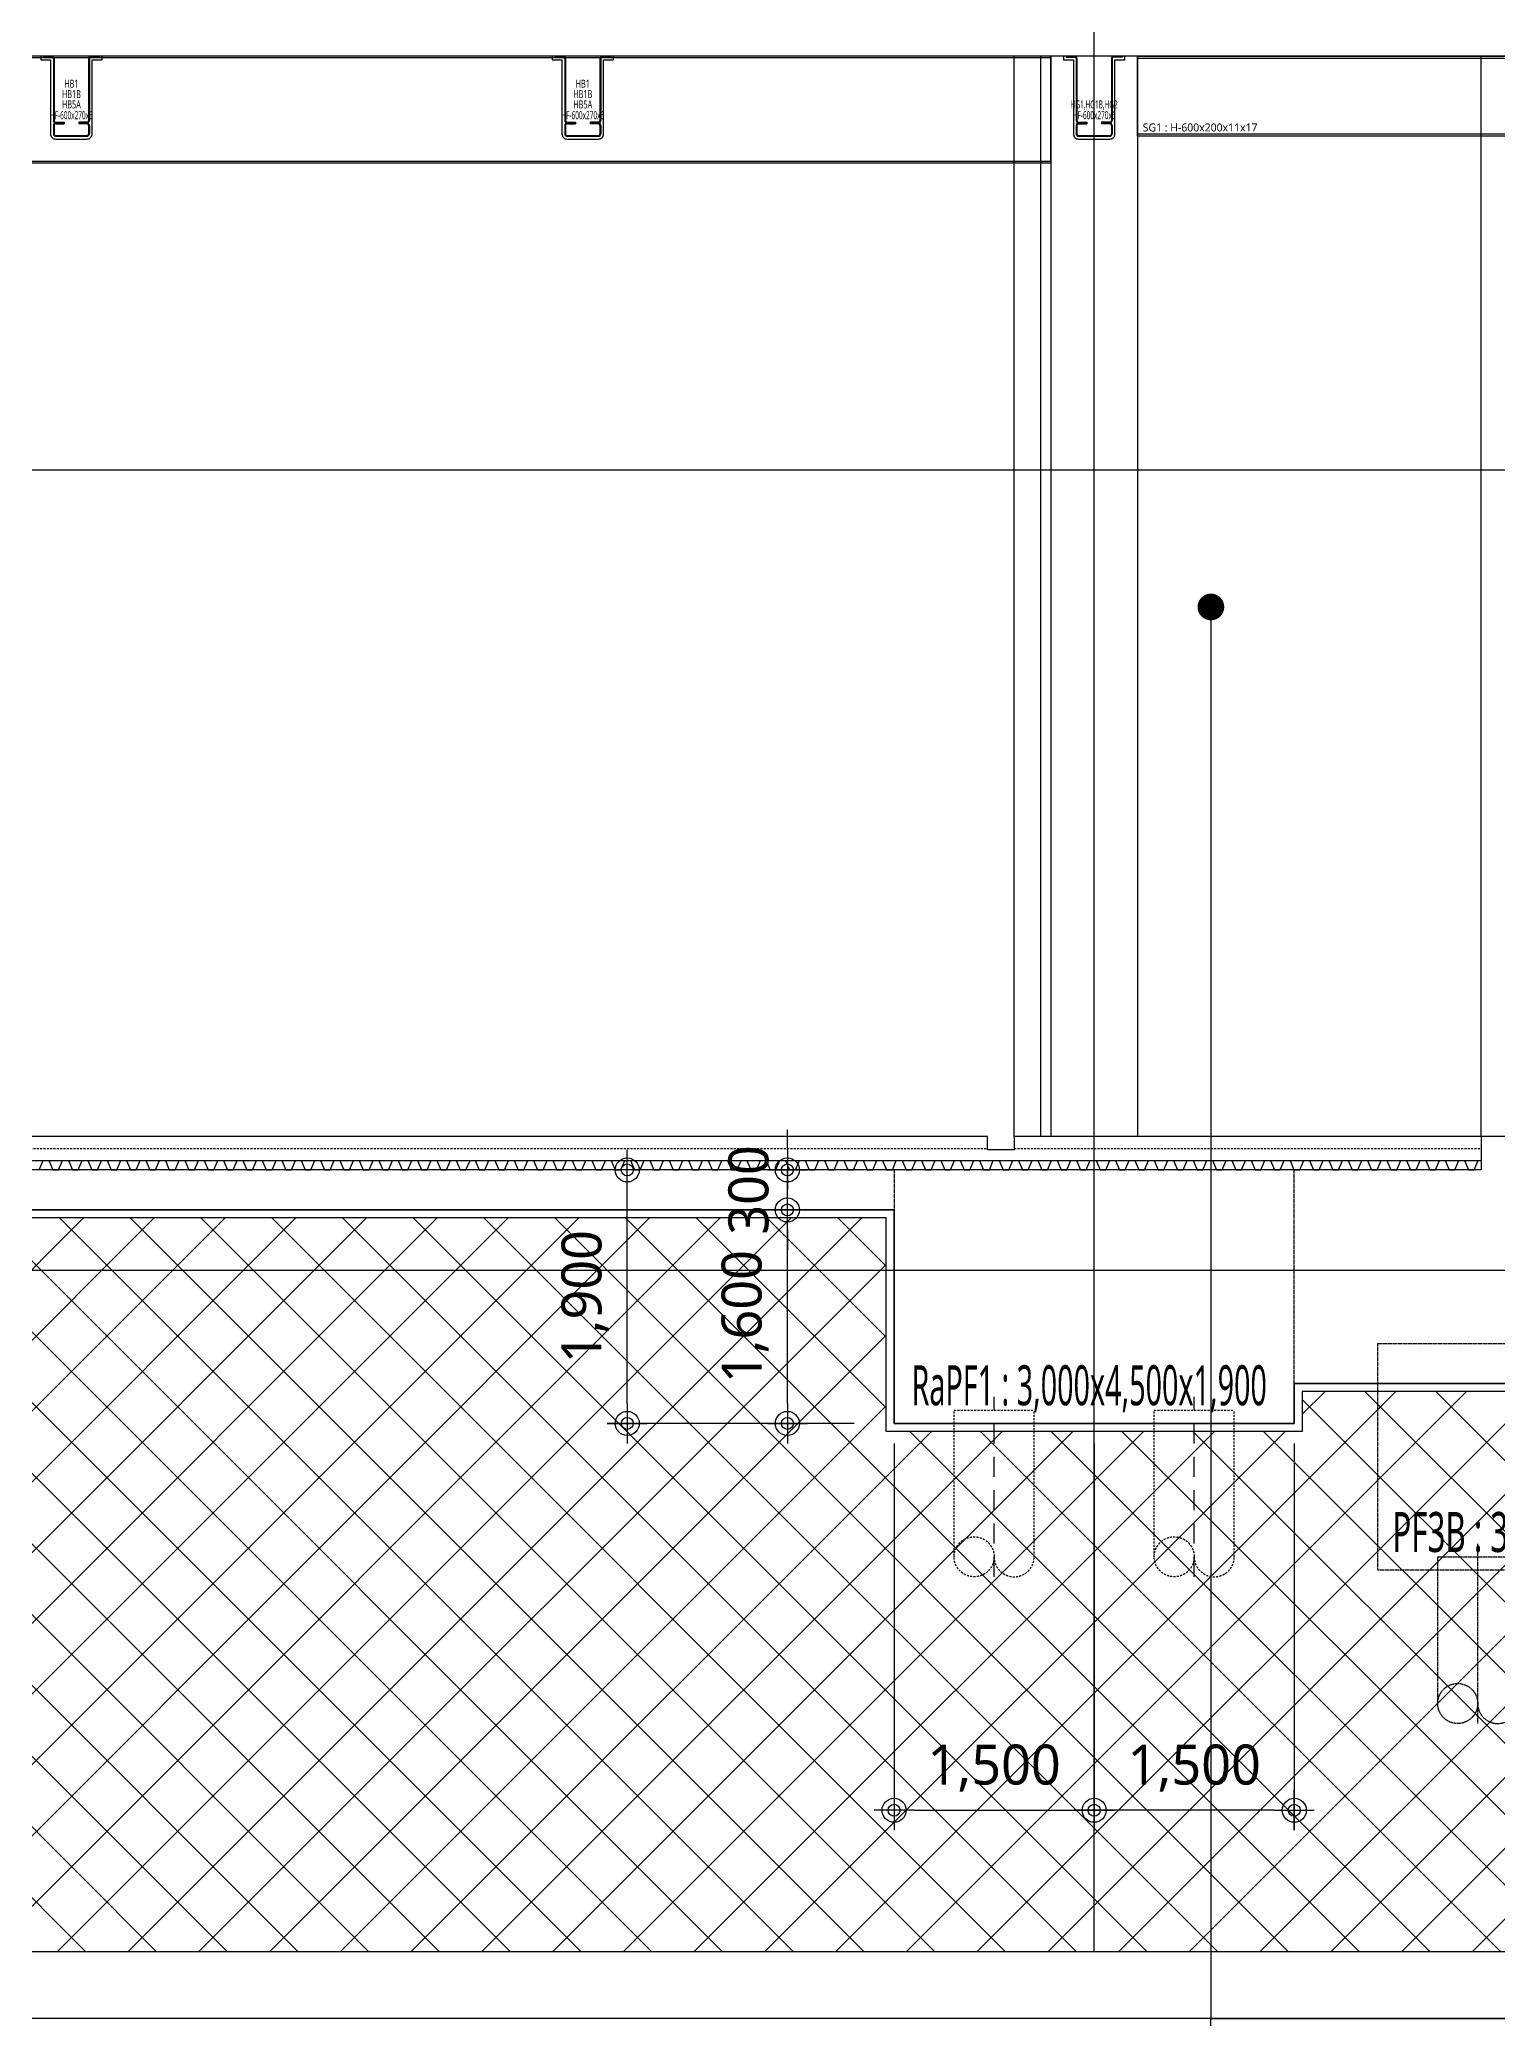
# Model space of a CAD drawing. Header units: millimetres. Extents: x 367092 to 767578, y 396038 to 811791.
# Drawn here: x 627937 to 638864, y 443014 to 457850 of the extents above; entities that cross this region are included whole.
import ezdxf
from ezdxf.enums import TextEntityAlignment as Align

# ---------------------------------------------------------------- set-up
doc = ezdxf.new("R2010")
doc.units = ezdxf.units.MM
doc.header["$LTSCALE"] = 100
doc.header["$MEASUREMENT"] = 0
doc.header["$PDSIZE"] = -10
doc.linetypes.add('HID', pattern=[2.5, 1.5, -1])
doc.linetypes.add('HIDDEN2', pattern=[0.1875, 0.125, -0.0625])
doc.layers.get('0').update_dxf_attribs({"linetype": 'CONTINUOUS'})
doc.layers.get('Defpoints').update_dxf_attribs({"color": 171, "linetype": 'CONTINUOUS'})
for name, color, linetype in [('!착공용비교list', 11, 'CONTINUOUS'), ('02-COL', 2, 'CONTINUOUS'), ('251', 251, 'CONTINUOUS'), ('cen', 14, 'CONTINUOUS'), ('CON', 2, 'CONTINUOUS'), ('DIM', 7, 'CONTINUOUS'), ('ELE5', 254, 'CONTINUOUS'), ('ELE6', 8, 'CONTINUOUS'), ('FIN', 8, 'CONTINUOUS'), ('FIN(내화피복)', 8, 'CONTINUOUS'), ('FIN(패널-200글라스울)', 4, 'CONTINUOUS'), ('HAT-252', 252, 'CONTINUOUS'), ('HF', 3, 'CONTINUOUS'), ('LED', 7, 'CONTINUOUS'), ('NDIM', 7, 'CONTINUOUS'), ('P-CEN', 6, 'HID'), ('PI', 6, 'HID'), ('S-SBEAM-HF', 4, 'CONTINUOUS'), ('S-SGIRDER-HF', 3, 'CONTINUOUS'), ('TITLE', 7, 'CONTINUOUS'), ('wire-meshes', 1, 'CONTINUOUS'), ('배수판', 5, 'CONTINUOUS'), ('판넬', 4, 'CONTINUOUS')]:
    doc.layers.add(name, color=color, linetype=linetype)
doc.styles.add('CGS', font='cgse', dxfattribs={"bigfont": 'cgs'})
doc.styles.add('TE', font='malgun_0.ttf')
doc.styles.add('나눔바른고딕', font='NanumBarunGothic.ttf')
doc.dimstyles.new('BA', dxfattribs={"dimscale": 500, "dimtxt": 3, "dimasz": 1, "dimexe": 1, "dimexo": 5, "dimgap": 0.9, "dimtad": 1, "dimdec": 0, "dimdsep": 46, "dimlunit": 6, "dimtxsty": 'TE', "dimblk": 'DDD', "dimcen": 2.5, "dimclrd": 256, "dimclre": 256, "dimclrt": 3, "dimazin": 2, "dimtfac": 1, "dimtdec": 0, "dimtix": 1, "dimtmove": 2, "dimatfit": 3, "dimldrblk": 'DDD', "dimfxl": 1, "dimtolj": 1, "dimtzin": 0, "dimarcsym": 2})
doc.dimstyles.new('NDIM 1200', dxfattribs={"dimscale": 500, "dimtxt": 3, "dimasz": 1, "dimexe": 2, "dimexo": 2, "dimgap": 1, "dimtad": 1, "dimdec": 0, "dimdsep": 46, "dimtxsty": 'CGS', "dimblk": 'DOT0', "dimcen": 1, "dimdle": 8, "dimclrd": 2, "dimclre": 2, "dimclrt": 2, "dimadec": 0, "dimazin": 0, "dimtfac": 1, "dimtdec": 0, "dimtix": 1, "dimtmove": 2, "dimatfit": 3, "dimldrblk": 'DOT0', "dimfxl": 1, "dimtolj": 1, "dimtzin": 0, "dimlwd": -1, "dimlwe": -1, "dimarcsym": 0})

# ---------------------------------------------------------------- blocks, each defined once
blk = doc.blocks.new('*U230')
at = {"layer": 'ELE6', "ltscale": 0.1}
for p, q in [((3025, 583), (0, 583)), ((3025, 17), (0, 17))]:
    blk.add_line(p, q, dxfattribs=at)
blk.add_lwpolyline([(3025, 0), (0, 0), (0, 600), (3025, 600)], close=True, dxfattribs=at)
at = {"layer": 'Defpoints', "style": 'TE'}
blk.add_text('SG1 : H-600x200x11x17', height=60, dxfattribs=at).set_placement((469, 66), align=Align.MIDDLE_CENTER)
blk = doc.blocks.new('*U229')
at = {"layer": 'ELE6', "ltscale": 0.1}
for p, q in [((10850, -12), (0, -12)), ((10850, -788), (0, -788))]:
    blk.add_line(p, q, dxfattribs=at)
blk.add_lwpolyline([(0, -800), (10850, -800), (10850, 0), (0, 0)], close=True, dxfattribs=at)
at = {"layer": 'Defpoints', "style": 'TE'}
blk.add_text('HG11B : BHF-800X470X12X12', height=60, dxfattribs=at).set_placement((616, -735), align=Align.MIDDLE_CENTER)
blk = doc.blocks.new('HF')
at = {"layer": 'Defpoints'}
blk.add_point((0, 0), dxfattribs=at)
at = {"layer": 'HF'}
for p, q in [((-209, 0), (-147, 0)), ((-209, 0), (-209, -6)), ((209, 0), (147, 0)), ((209, 0), (209, -6)), ((-209, -6), (-147, -6)), ((-135, -18), (-135, -482)), ((-129, -18), (-129, -482)), ((129, -18), (129, -482)), ((135, -18), (135, -482)), ((209, -6), (147, -6)), ((-135, -518), (-135, -582)), ((-129, -518), (-129, -582)), ((-117, -494), (-55, -494)), ((-117, -500), (-55, -500)), ((-117, -506), (-55, -506)), ((-55, -494), (-55, -500)), ((-55, -500), (-55, -506)), ((117, -494), (55, -494)), ((55, -494), (55, -500)), ((117, -500), (55, -500)), ((55, -500), (55, -506)), ((117, -506), (55, -506)), ((129, -518), (129, -582)), ((135, -518), (135, -582)), ((-117, -594), (117, -594)), ((-117, -600), (117, -600))]:
    blk.add_line(p, q, dxfattribs=at)
for centre, radius, start, end in [((-147, -18), 18, 0, 90), ((-147, -18), 12, 0, 90), ((147, -18), 18, 90, 180), ((147, -18), 12, 90, 180), ((-117, -482), 18, 180, 270), ((-117, -518), 18, 90, 180), ((-117, -582), 18, 180, 270), ((-117, -482), 12, 180, 270), ((-117, -518), 12, 90, 180), ((-117, -582), 12, 180, 270), ((117, -482), 12, 270, 0), ((117, -482), 18, 270, 0), ((117, -518), 18, 0, 90), ((117, -518), 12, 0, 90), ((117, -582), 12, 270, 0), ((117, -582), 18, 270, 0)]:
    blk.add_arc(centre, radius, start, end, dxfattribs=at)
blk = doc.blocks.new('HB1')
at = {"layer": 'S-SBEAM-HF'}
blk.add_blockref('HF', (0, 0), dxfattribs=at)
at = {"layer": 'Defpoints', "style": 'TE'}
for s, width, p in [('HB1B', 0.7, (0, -284)), ('HB1', 0.7, (0, -206)), ('HF-600x270x6', 0.5, (0, -442)), ('HB5A', 0.7, (0, -361))]:
    blk.add_text(s, height=60, dxfattribs=dict(at, width=width)).set_placement(p, align=Align.MIDDLE_CENTER)
blk = doc.blocks.new('HG1')
at = {"layer": 'S-SGIRDER-HF', "ltscale": 0.1}
blk.add_blockref('HF', (0, 0), dxfattribs=at)
at = {"layer": 'Defpoints', "style": 'TE', "width": 0.5}
for s, p in [('HG1,HG1B,HG2', (0, -361)), ('HF-600x270x6', (0, -442))]:
    blk.add_text(s, height=60, dxfattribs=at).set_placement(p, align=Align.MIDDLE_CENTER)
blk = doc.blocks.new('PF3B')
at = {"layer": 'Defpoints', "linetype": 'HIDDEN2', "ltscale": 0.5}
for p, q in [((750, -1150), (750, 200)), ((2250, -1150), (2250, 200)), ((450, -1000), (450, 100)), ((450, 100), (1050, 100)), ((1050, -1000), (1050, 100)), ((1950, -1000), (1950, 100)), ((1950, 100), (2550, 100)), ((2550, -1000), (2550, 100))]:
    blk.add_line(p, q, dxfattribs=at)
blk.add_lwpolyline([(0, 1700), (3000, 1700), (3000, 0), (0, 0)], close=True, dxfattribs=at)
for centre in [(600, -1000), (2100, -1000)]:
    blk.add_circle(centre, 150, dxfattribs=at)
for centre in [(900, -1000), (2400, -1000)]:
    blk.add_arc(centre, 150, 179.9998, 0.0002, dxfattribs=at)
at = {"layer": 'Defpoints', "style": 'TE', "width": 0.6}
blk.add_text('PF3B : 3,000x4,500x1,700', height=300, dxfattribs=at).set_placement((110, 136))
blk = doc.blocks.new('파일입면')
at = {"layer": 'P-CEN'}
blk.add_line((0, -1150), (0, 200), dxfattribs=at)
at = {"layer": 'PI', "ltscale": 0.1}
for p, q in [((-300, -1000), (-300, 100)), ((-300, 100), (300, 100)), ((300, -1000), (300, 100))]:
    blk.add_line(p, q, dxfattribs=at)
blk.add_circle((-150, -1000), 150, dxfattribs=at)
blk.add_arc((150, -1000), 150, 179.9998, 0.0002, dxfattribs=at)
blk = doc.blocks.new('RaPF1 SEC')
at = {"layer": 'Defpoints', "linetype": 'HIDDEN2', "ltscale": 0.5}
blk.add_lwpolyline([(0, 0), (3000, 0), (3000, 1900), (0, 1900)], close=True, dxfattribs=at)
at = {"layer": 'Defpoints', "style": 'TE', "width": 0.55}
blk.add_text('RaPF1 : 3,000x4,500x1,900', height=300, dxfattribs=at).set_placement((131, 136))
blk = doc.blocks.new('DOT0')
blk.add_line((-3, 0), (3, 0))
at = {"color": 6}
blk.add_circle((0, 0), 0.75, dxfattribs=at)
blk = doc.blocks.new('A$C51E23882')
at = {"layer": 'TITLE'}
blk.add_lwpolyline([(8500, 0), (0, 0), (0, 5200), (8500, 5200)], close=True, dxfattribs=at)
for points in [[(8500, 3200), (0, 3200)], [(3300, 3200), (3300, 0)], [(5300, 3200), (5300, 0)], [(3300, 1600), (8500, 1600)]]:
    blk.add_lwpolyline(points, dxfattribs=at)
at = {"layer": 'TITLE', "style": '나눔바른고딕'}
for s, p in [('F.L', (4352, 2378)), ('S.L', (4352, 778))]:
    blk.add_text(s, height=700, dxfattribs=at).set_placement(p, align=Align.MIDDLE)
blk = doc.blocks.new('DDD')
at = {"layer": 'DIM', "color": 0}
for p, q in [((0, -1), (0, 1)), ((-1, 0), (1, 0))]:
    blk.add_line(p, q, dxfattribs=at)
for radius in [0.6, 0.3]:
    blk.add_circle((0, 0), radius, dxfattribs=at)
blk = doc.blocks.new('*D341')
at = {"layer": 'Defpoints', "color": 0, "ltscale": 0.4, "transparency": 16777216}
for p in [(632342, 449375), (634342, 449375), (634342, 447475)]:
    blk.add_point(p, dxfattribs=at)
at = {"layer": 'NDIM', "lineweight": -2, "ltscale": 0.4, "transparency": 16777216}
for p, q in [((634042, 449375), (632192, 449375)), ((632342, 447625), (632342, 449225)), ((634042, 447475), (632192, 447475))]:
    blk.add_line(p, q, dxfattribs=at)
at = {"layer": 'NDIM', "lineweight": -2, "ltscale": 0.4, "transparency": 16777216, "xscale": 150, "yscale": 150, "zscale": 150}
for p, rotation in [((632342, 449375), 90), ((632342, 447475), 270)]:
    blk.add_blockref('DDD', p, dxfattribs=dict(at, rotation=rotation))
at = {"layer": 'NDIM', "color": 3, "ltscale": 0.4, "transparency": 16777216, "insert": (632026, 448425), "char_height": 300, "attachment_point": 5, "rotation": 90, "style": 'TE'}
blk.add_mtext('\\A1;1,900', dxfattribs=at)
blk = doc.blocks.new('*D357')
at = {"layer": 'Defpoints', "color": 0, "ltscale": 0.4, "transparency": 16777216}
for p in [(634342, 447475), (635842, 447475), (635842, 444574)]:
    blk.add_point(p, dxfattribs=at)
at = {"layer": 'NDIM', "lineweight": -2, "ltscale": 0.4, "transparency": 16777216}
for p, q in [((634342, 447325), (634342, 444424)), ((635842, 447325), (635842, 444424)), ((634492, 444574), (635692, 444574))]:
    blk.add_line(p, q, dxfattribs=at)
at = {"layer": 'NDIM', "lineweight": -2, "ltscale": 0.4, "transparency": 16777216, "xscale": 150, "yscale": 150, "zscale": 150, "rotation": 180}
blk.add_blockref('DDD', (634342, 444574), dxfattribs=at)
at = {"layer": 'NDIM', "lineweight": -2, "ltscale": 0.4, "transparency": 16777216, "xscale": 150, "yscale": 150, "zscale": 150}
blk.add_blockref('DDD', (635842, 444574), dxfattribs=at)
at = {"layer": 'NDIM', "color": 3, "ltscale": 0.4, "transparency": 16777216, "insert": (635092, 444890), "char_height": 300, "attachment_point": 5, "style": 'TE'}
blk.add_mtext('\\A1;1,500', dxfattribs=at)
blk = doc.blocks.new('*D358')
at = {"layer": 'Defpoints', "color": 0, "ltscale": 0.4, "transparency": 16777216}
for p in [(635842, 447475), (637342, 447475), (635842, 444574)]:
    blk.add_point(p, dxfattribs=at)
at = {"layer": 'NDIM', "lineweight": -2, "ltscale": 0.4, "transparency": 16777216}
for p, q in [((635842, 447325), (635842, 444424)), ((637342, 447325), (637342, 444424)), ((637192, 444574), (635992, 444574))]:
    blk.add_line(p, q, dxfattribs=at)
at = {"layer": 'NDIM', "lineweight": -2, "ltscale": 0.4, "transparency": 16777216, "xscale": 150, "yscale": 150, "zscale": 150, "rotation": 180}
blk.add_blockref('DDD', (635842, 444574), dxfattribs=at)
at = {"layer": 'NDIM', "lineweight": -2, "ltscale": 0.4, "transparency": 16777216, "xscale": 150, "yscale": 150, "zscale": 150}
blk.add_blockref('DDD', (637342, 444574), dxfattribs=at)
at = {"layer": 'NDIM', "color": 3, "ltscale": 0.4, "transparency": 16777216, "insert": (636592, 444890), "char_height": 300, "attachment_point": 5, "style": 'TE'}
blk.add_mtext('\\A1;1,500', dxfattribs=at)
blk = doc.blocks.new('*D362')
at = {"layer": 'Defpoints', "color": 0, "ltscale": 0.4, "transparency": 16777216}
for p in [(633542, 449375), (634342, 449375), (634342, 449075)]:
    blk.add_point(p, dxfattribs=at)
at = {"layer": 'NDIM', "lineweight": -2, "ltscale": 0.4, "transparency": 16777216}
for p, q in [((633542, 449525), (633542, 449675)), ((634042, 449375), (633392, 449375)), ((633542, 449075), (633542, 449375)), ((634042, 449075), (633392, 449075)), ((633542, 448925), (633542, 448775))]:
    blk.add_line(p, q, dxfattribs=at)
at = {"layer": 'NDIM', "lineweight": -2, "ltscale": 0.4, "transparency": 16777216, "xscale": 150, "yscale": 150, "zscale": 150}
for p, rotation in [((633542, 449375), 270), ((633542, 449075), 90)]:
    blk.add_blockref('DDD', p, dxfattribs=dict(at, rotation=rotation))
at = {"layer": 'NDIM', "color": 3, "ltscale": 0.4, "transparency": 16777216, "insert": (633252, 449225), "char_height": 300, "attachment_point": 5, "rotation": 90, "style": 'TE'}
blk.add_mtext('\\A1;300', dxfattribs=at)
blk = doc.blocks.new('*D363')
at = {"layer": 'Defpoints', "color": 0, "ltscale": 0.4, "transparency": 16777216}
for p in [(633542, 449075), (634342, 449075), (634342, 447475)]:
    blk.add_point(p, dxfattribs=at)
at = {"layer": 'NDIM', "lineweight": -2, "ltscale": 0.4, "transparency": 16777216}
for p, q in [((634042, 449075), (633392, 449075)), ((633542, 447625), (633542, 448925)), ((634042, 447475), (633392, 447475))]:
    blk.add_line(p, q, dxfattribs=at)
at = {"layer": 'NDIM', "lineweight": -2, "ltscale": 0.4, "transparency": 16777216, "xscale": 150, "yscale": 150, "zscale": 150}
for p, rotation in [((633542, 449075), 90), ((633542, 447475), 270)]:
    blk.add_blockref('DDD', p, dxfattribs=dict(at, rotation=rotation))
at = {"layer": 'NDIM', "color": 3, "ltscale": 0.4, "transparency": 16777216, "insert": (633226, 448275), "char_height": 300, "attachment_point": 5, "rotation": 90, "style": 'TE'}
blk.add_mtext('\\A1;1,600', dxfattribs=at)

msp = doc.modelspace()

# ---------------------------------------------------------------- hatches: boundary and pattern name
at = {"layer": 'HAT-252', "ltscale": 10000}
h = msp.add_hatch(dxfattribs=at)
h.set_pattern_fill('ANSI37', color=256, scale=3000)
h.paths.add_polyline_path([(642841.8, 447714.8), (637401.8, 447714.8), (637401.8, 447414.8), (634281.8, 447414.8), (634281.8, 449014.8), (625901.8, 449014.8), (625901.8, 447414.8), (622781.8, 447414.8), (622781.8, 449014.8), (614401.8, 449014.8), (614401.8, 446513.8), (611281.8, 446513.8), (611281.8, 448014.8), (602901.8, 448014.8), (602901.8, 446414.8), (599781.8, 446414.8), (599781.8, 447814.8), (593701.8, 447814.8), (593701.8, 447014.8), (589081.8, 447014.8), (589081.8, 447074.8), (589106.8, 447074.8), (589106.8, 458624.8), (586841.8, 458624.8), (586841.8, 443513.8), (642841.8, 443513.8)])

# ---------------------------------------------------------------- linework, layer by layer
at = {"layer": '02-COL', "ltscale": 0.1}
msp.add_lwpolyline([(639291.8, 457974.8), (639841.8, 457974.8), (639841.8, 457724.8), (589941.8, 457724.8)], dxfattribs=at)
at = {"layer": '251', "ltscale": 0.5}
msp.add_lwpolyline([(642841.8, 447774.8), (637341.8, 447774.8), (637341.8, 447474.8), (634341.8, 447474.8), (634341.8, 449074.8), (625841.8, 449074.8), (625841.8, 447474.8), (622841.8, 447474.8), (622841.8, 449074.8), (614341.8, 449074.8), (614341.8, 446573.8), (611341.8, 446573.8), (611341.8, 448074.8), (602841.8, 448074.8), (602841.8, 446474.8), (599841.8, 446474.8), (599841.8, 447874.8), (593641.8, 447874.8), (593641.8, 447074.8), (589106.8, 447074.8), (589106.8, 459024.8)], dxfattribs=at)
at = {"layer": 'cen', "ltscale": 0.1}
msp.add_line((635841.8, 443513.8), (635841.8, 514524.8), dxfattribs=at)
at = {"layer": 'cen', "ltscale": 5}
for p, q in [((586841.8, 454624.8), (642841.8, 454624.8)), ((586841.8, 448624.8), (642841.8, 448624.8))]:
    msp.add_line(p, q, dxfattribs=at)
at = {"layer": 'CON', "ltscale": 0.1}
for p, q in [((634341.8, 449074.8), (634341.8, 447474.8)), ((634341.8, 447474.8), (637341.8, 447474.8))]:
    msp.add_line(p, q, dxfattribs=at)
for points in [[(638741.8, 449374.8), (612516.8, 449374.8), (612516.8, 449624.8), (612316.8, 449624.8), (612316.8, 448374.8), (589941.8, 448374.8)], [(638941.8, 448074.8), (638941.8, 449624.8), (638741.8, 449624.8), (638741.8, 449374.8)], [(625841.8, 449074.8), (634341.8, 449074.8)], [(637341.8, 447474.8), (637341.8, 447774.8), (642841.8, 447774.8)]]:
    msp.add_lwpolyline(points, dxfattribs=at)
at = {"layer": 'Defpoints', "ltscale": 10000}
for points in [[(643341.8, 443013.8), (586341.8, 443013.8), (586341.8, 515024.8), (643341.8, 515024.8)], [(642841.8, 443513.8), (586841.8, 443513.8), (586841.8, 514524.8), (642841.8, 514524.8)]]:
    msp.add_lwpolyline(points, close=True, dxfattribs=at)
at = {"layer": 'ELE5', "ltscale": 1000}
for points in [[(635516.8, 457724.8), (635516.8, 449624.8)], [(636166.8, 457724.8), (636166.8, 449624.8)]]:
    msp.add_lwpolyline(points, dxfattribs=at)
at = {"layer": 'FIN'}
for points in [[(638741.8, 449624.8), (635241.8, 449624.8), (635241.8, 449524.8), (635041.8, 449524.8), (635041.8, 449624.8), (612716.8, 449624.8)], [(612516.8, 449444.8), (638741.8, 449444.8)]]:
    msp.add_lwpolyline(points, dxfattribs=at)
at = {"layer": 'FIN', "ltscale": 0.1}
for points in [[(642841.8, 447714.8), (637401.8, 447714.8), (637401.8, 447414.8), (634281.8, 447414.8), (634281.8, 449014.8), (625901.8, 449014.8), (625901.8, 447414.8), (622781.8, 447414.8), (622781.8, 449014.8), (614401.8, 449014.8), (614401.8, 446513.8), (611281.8, 446513.8)], [(611341.8, 446573.8), (614341.8, 446573.8), (614341.8, 449074.8), (622841.8, 449074.8), (622841.8, 447474.8), (625841.8, 447474.8), (625841.8, 449074.8), (634341.8, 449074.8), (634341.8, 447474.8), (637341.8, 447474.8), (637341.8, 447774.8), (642841.8, 447774.8)]]:
    msp.add_lwpolyline(points, dxfattribs=at)
at = {"layer": 'FIN(내화피복)', "ltscale": 10000}
for points in [[(627945.2, 457724.8), (627945.2, 457697.8), (628019.2, 457697.8), (628019.2, 457142.8, 0.4142136), (628058.2, 457103.8), (628292.2, 457103.8, 0.4142136), (628331.2, 457142.8), (628331.2, 457697.8), (628405.2, 457697.8), (628405.2, 457724.8)], [(631778.5, 457724.8), (631778.5, 457697.8), (631852.5, 457697.8), (631852.5, 457142.8, 0.4142136), (631891.5, 457103.8), (632125.5, 457103.8, 0.4142136), (632164.5, 457142.8), (632164.5, 457697.8), (632238.5, 457697.8), (632238.5, 457724.8)], [(635611.8, 457724.8), (635611.8, 457697.8), (635685.8, 457697.8), (635685.8, 457142.8, 0.4142136), (635724.8, 457103.8), (635958.8, 457103.8, 0.4142136), (635997.8, 457142.8), (635997.8, 457697.8), (636071.8, 457697.8), (636071.8, 457724.8)]]:
    msp.add_lwpolyline(points, format="xyb", dxfattribs=at)
at = {"layer": 'FIN(패널-200글라스울)', "ltscale": 0.1}
for p, q in [((635241.8, 449624.8), (635241.8, 457724.8)), ((635441.8, 449624.8), (635441.8, 457724.8))]:
    msp.add_line(p, q, dxfattribs=at)
at = {"layer": 'wire-meshes', "linetype": 'HID', "ltscale": 0.1}
for points in [[(612716.8, 449534.8), (635041.8, 449534.8)], [(635241.8, 449534.8), (638741.8, 449534.8)]]:
    msp.add_lwpolyline(points, dxfattribs=at)
at = {"layer": '배수판'}
msp.add_lwpolyline([(627934.6, 449374.8), (627964.5, 449444.8), (628007.3, 449444.8), (628037.2, 449374.8), (628080, 449374.8), (628109.9, 449444.8), (628152.7, 449444.8), (628182.6, 449374.8), (628225.4, 449374.8), (628255.3, 449444.8), (628298.1, 449444.8), (628328, 449374.8), (628370.8, 449374.8), (628400.7, 449444.8), (628443.5, 449444.8), (628473.4, 449374.8), (628516.2, 449374.8), (628546.1, 449444.8), (628588.9, 449444.8), (628618.8, 449374.8), (628661.6, 449374.8), (628691.5, 449444.8), (628734.3, 449444.8), (628764.2, 449374.8), (628807, 449374.8), (628836.9, 449444.8), (628879.7, 449444.8), (628909.6, 449374.8), (628952.4, 449374.8), (628982.3, 449444.8), (629025.1, 449444.8), (629055, 449374.8), (629097.8, 449374.8), (629127.7, 449444.8), (629170.5, 449444.8), (629200.4, 449374.8), (629243.2, 449374.8), (629273.1, 449444.8), (629315.9, 449444.8), (629345.8, 449374.8), (629388.6, 449374.8), (629418.5, 449444.8), (629461.3, 449444.8), (629491.2, 449374.8), (629534, 449374.8), (629563.9, 449444.8), (629606.7, 449444.8), (629636.6, 449374.8), (629679.4, 449374.8), (629709.3, 449444.8), (629752.1, 449444.8), (629782, 449374.8), (629824.7, 449374.8), (629854.7, 449444.8), (629897.4, 449444.8), (629927.4, 449374.8), (629970.1, 449374.8), (630000.1, 449444.8), (630042.8, 449444.8), (630072.8, 449374.8), (630115.5, 449374.8), (630145.5, 449444.8), (630188.2, 449444.8), (630218.2, 449374.8), (630260.9, 449374.8), (630290.9, 449444.8), (630333.6, 449444.8), (630363.6, 449374.8), (630406.3, 449374.8), (630436.3, 449444.8), (630479, 449444.8), (630509, 449374.8), (630551.7, 449374.8), (630581.7, 449444.8), (630624.4, 449444.8), (630654.4, 449374.8), (630697.1, 449374.8), (630727.1, 449444.8), (630769.8, 449444.8), (630799.8, 449374.8), (630842.5, 449374.8), (630872.5, 449444.8), (630915.2, 449444.8), (630945.2, 449374.8), (630966.5, 449374.8), (630987.9, 449374.8), (631017.9, 449444.8), (631060.6, 449444.8), (631090.6, 449374.8), (631133.3, 449374.8), (631163.3, 449444.8), (631184.6, 449444.8), (631203, 449444.8), (631232.9, 449374.8), (631275.7, 449374.8), (631305.6, 449444.8), (631348.4, 449444.8), (631378.3, 449374.8), (631421.1, 449374.8), (631451, 449444.8), (631493.7, 449444.8), (631523.7, 449374.8), (631566.4, 449374.8), (631596.4, 449444.8), (631639.1, 449444.8), (631669.1, 449374.8), (631711.8, 449374.8), (631741.8, 449444.8), (631784.5, 449444.8), (631814.5, 449374.8), (631857.2, 449374.8), (631887.2, 449444.8), (631929.9, 449444.8), (631959.9, 449374.8), (632002.6, 449374.8), (632032.6, 449444.8), (632075.3, 449444.8), (632105.3, 449374.8), (632148, 449374.8), (632178, 449444.8), (632220.7, 449444.8), (632250.7, 449374.8), (632293.4, 449374.8), (632323.4, 449444.8), (632366.1, 449444.8), (632396.1, 449374.8), (632438.8, 449374.8), (632468.8, 449444.8), (632511.5, 449444.8), (632541.5, 449374.8), (632584.2, 449374.8), (632614.2, 449444.8), (632656.9, 449444.8), (632686.9, 449374.8), (632729.6, 449374.8), (632759.6, 449444.8), (632802.3, 449444.8), (632832.3, 449374.8), (632875, 449374.8), (632905, 449444.8), (632947.7, 449444.8), (632977.7, 449374.8), (633020.4, 449374.8), (633050.4, 449444.8), (633093.1, 449444.8), (633123.1, 449374.8), (633165.8, 449374.8), (633195.8, 449444.8), (633238.5, 449444.8), (633268.5, 449374.8), (633311.2, 449374.8), (633341.2, 449444.8), (633383.9, 449444.8), (633413.8, 449374.8), (633456.6, 449374.8), (633486.5, 449444.8), (633529.3, 449444.8), (633559.2, 449374.8), (633602, 449374.8), (633631.9, 449444.8), (633674.7, 449444.8), (633704.6, 449374.8), (633747.4, 449374.8), (633777.3, 449444.8), (633820.1, 449444.8), (633850, 449374.8), (633892.8, 449374.8), (633922.7, 449444.8), (633965.5, 449444.8), (633995.4, 449374.8), (634038.2, 449374.8), (634068.1, 449444.8), (634110.9, 449444.8), (634140.8, 449374.8), (634183.6, 449374.8), (634213.5, 449444.8), (634256.3, 449444.8), (634286.2, 449374.8), (634329, 449374.8), (634358.9, 449444.8), (634401.7, 449444.8), (634431.6, 449374.8), (634474.4, 449374.8), (634504.3, 449444.8), (634547.1, 449444.8), (634577, 449374.8), (634619.8, 449374.8), (634649.7, 449444.8), (634692.5, 449444.8), (634722.4, 449374.8), (634765.2, 449374.8), (634795.1, 449444.8), (634837.9, 449444.8), (634867.8, 449374.8), (634910.6, 449374.8), (634940.5, 449444.8), (634983.3, 449444.8), (635013.2, 449374.8), (635056, 449374.8), (635085.9, 449444.8), (635128.7, 449444.8), (635158.6, 449374.8), (635201.4, 449374.8), (635231.3, 449444.8), (635274.1, 449444.8), (635304, 449374.8), (635346.8, 449374.8), (635376.7, 449444.8), (635419.5, 449444.8), (635449.4, 449374.8), (635492.2, 449374.8), (635522.1, 449444.8), (635564.9, 449444.8), (635594.8, 449374.8), (635637.6, 449374.8), (635667.5, 449444.8), (635710.3, 449444.8), (635740.2, 449374.8), (635783, 449374.8), (635812.9, 449444.8), (635855.7, 449444.8), (635885.6, 449374.8), (635928.4, 449374.8), (635958.3, 449444.8), (636001.1, 449444.8), (636031, 449374.8), (636073.8, 449374.8), (636103.7, 449444.8), (636146.5, 449444.8), (636176.4, 449374.8), (636219.2, 449374.8), (636249.1, 449444.8), (636291.9, 449444.8), (636321.8, 449374.8), (636364.6, 449374.8), (636394.5, 449444.8), (636437.3, 449444.8), (636467.2, 449374.8), (636510, 449374.8), (636539.9, 449444.8), (636582.7, 449444.8), (636612.6, 449374.8), (636655.4, 449374.8), (636685.3, 449444.8), (636728.1, 449444.8), (636758, 449374.8), (636800.8, 449374.8), (636830.7, 449444.8), (636873.5, 449444.8), (636903.4, 449374.8), (636946.2, 449374.8), (636976.1, 449444.8), (637018.9, 449444.8), (637048.8, 449374.8), (637091.6, 449374.8), (637121.5, 449444.8), (637164.3, 449444.8), (637194.2, 449374.8), (637237, 449374.8), (637266.9, 449444.8), (637309.7, 449444.8), (637339.6, 449374.8), (637382.4, 449374.8), (637412.3, 449444.8), (637455.1, 449444.8), (637485, 449374.8), (637527.8, 449374.8), (637557.7, 449444.8), (637600.5, 449444.8), (637630.4, 449374.8), (637673.2, 449374.8), (637703.1, 449444.8), (637745.9, 449444.8), (637775.8, 449374.8), (637818.6, 449374.8), (637848.5, 449444.8), (637891.3, 449444.8), (637921.2, 449374.8), (637964, 449374.8), (637993.9, 449444.8), (638036.7, 449444.8), (638066.6, 449374.8), (638109.4, 449374.8), (638139.3, 449444.8), (638182.1, 449444.8), (638212, 449374.8), (638254.8, 449374.8), (638284.7, 449444.8), (638327.5, 449444.8), (638357.4, 449374.8), (638400.2, 449374.8), (638430.1, 449444.8), (638472.9, 449444.8), (638502.8, 449374.8), (638545.6, 449374.8), (638575.5, 449444.8), (638618.3, 449444.8), (638648.2, 449374.8), (638691, 449374.8), (638720.9, 449444.8), (638741.8, 449444.8)], dxfattribs=at)
at = {"layer": '판넬', "ltscale": 0.1}
msp.add_lwpolyline([(638741.8, 449624.8), (638741.8, 457724.8)], dxfattribs=at)

# ---------------------------------------------------------------- block references
at = {"layer": '!착공용비교list'}
for p in [(635091.8, 447474.8), (636591.8, 447474.8)]:
    msp.add_blockref('파일입면', p, dxfattribs=at)
at = {"xscale": 1.25, "yscale": 1.25, "zscale": 1.25}
msp.add_blockref('A$C51E23882', (636716.8, 436513.8), dxfattribs=at)
at = {"layer": '02-COL'}
for name, p in [('*U229', (624666.8, 457724.8)), ('*U230', (636166.8, 457124.8)), ('RaPF1 SEC', (634341.8, 447474.8)), ('PF3B', (637966.8, 446374.8))]:
    msp.add_blockref(name, p, dxfattribs=at)
at = {"layer": '02-COL', "ltscale": 0.1}
for p in [(628175.2, 457724.8), (632008.5, 457724.8)]:
    msp.add_blockref('HB1', p, dxfattribs=at)
at = {"layer": 'S-SGIRDER-HF', "ltscale": 0.1}
msp.add_blockref('HG1', (635841.8, 457724.8), dxfattribs=at)

# ---------------------------------------------------------------- dimensions: what is measured, and where the dimension line sits
at = {"layer": 'NDIM', "ltscale": 0.4}
for base, p1, p2, angle, override, picture, middle in [((633541.8, 449374.8), (634341.8, 449074.8), (634341.8, 449374.8), 90, {"dimscale": 150, "dimtxt": 2, "dimexo": 2}, '*D362', (633251.9, 449224.8)), ((632341.8, 449374.8), (634341.8, 447474.8), (634341.8, 449374.8), 90, {"dimscale": 150, "dimtxt": 2, "dimexo": 2}, '*D341', (632025.9, 448424.8)), ((633541.8, 449074.8), (634341.8, 447474.8), (634341.8, 449074.8), 90, {"dimscale": 150, "dimtxt": 2, "dimexo": 2}, '*D363', (633225.9, 448274.8)), ((635841.8, 444573.8), (637341.8, 447474.8), (635841.8, 447474.8), 180, {"dimscale": 150, "dimtxt": 2, "dimexo": 1}, '*D358', (636591.8, 444889.8))]:
    dim = msp.add_linear_dim(base=base, p1=p1, p2=p2, angle=angle, dimstyle='BA', override=override, dxfattribs=at)
    dim.commit()
    dim.dimension.update_dxf_attribs({"geometry": picture, "text_midpoint": middle})
dim = msp.add_linear_dim(base=(635841.8, 444573.8), p1=(634341.8, 447474.8), p2=(635841.8, 447474.8), dimstyle='BA', override={"dimscale": 150, "dimtxt": 2, "dimexo": 1}, dxfattribs=at)
dim.commit()
dim.dimension.update_dxf_attribs({"geometry": '*D357', "text_midpoint": (635091.8, 444889.8)})

# ---------------------------------------------------------------- leaders
at = {"layer": 'LED', "ltscale": 10000}
msp.add_leader([(636716.8, 453596), (636716.8, 443013.8)], dimstyle='NDIM 1200', override={"dimasz": 0.4, "dimtad": 0, "dimclrd": 256, "dimldrblk": 'Dot'}, dxfattribs=at)

doc.saveas('drawing.dxf')
